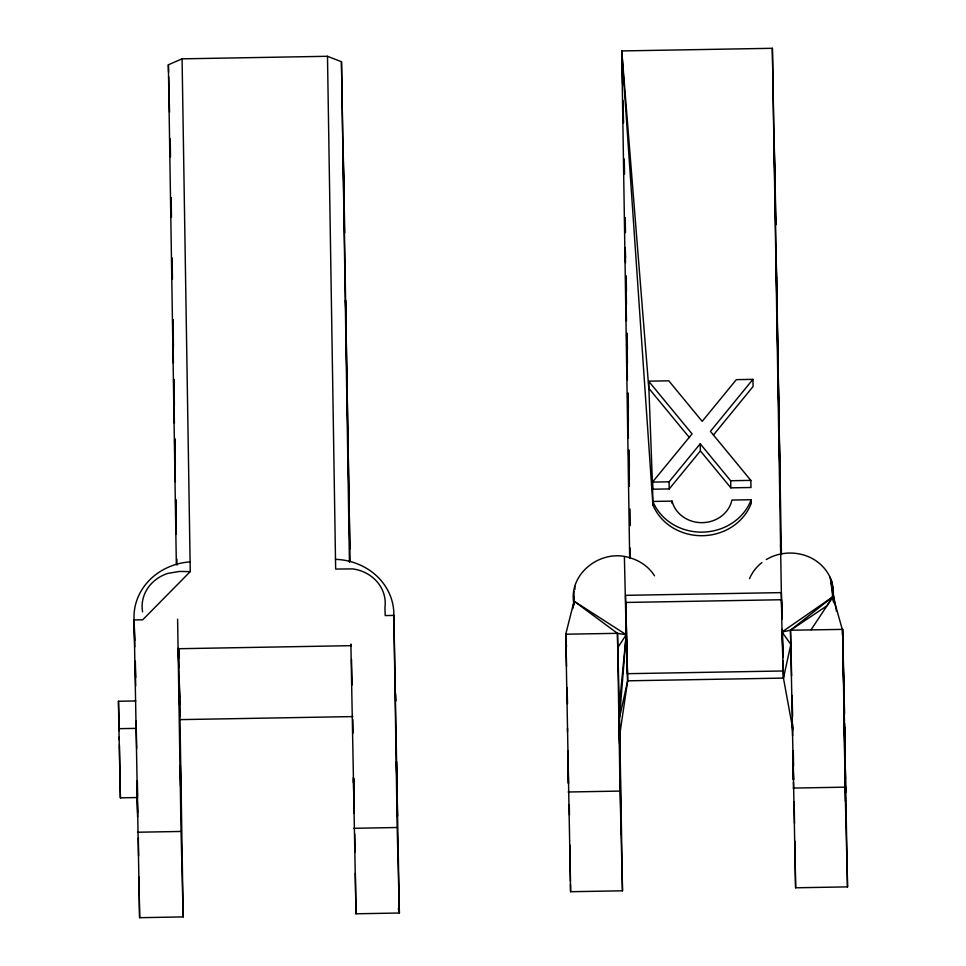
<?xml version="1.0" encoding="UTF-8"?>
<svg xmlns="http://www.w3.org/2000/svg" width="966" height="966" viewBox="0 0 966 966"><rect width="100%" height="100%" fill="white"/><g stroke="black" fill="none" stroke-linecap="round" stroke-linejoin="round"><path stroke-width="1.45" d="M792.675 728.461L783.45 678.096L782.001 632.005L790.49 630.218L827.029 605.742L832.451 597.073L832.511 590.274M567.513 728.159L567.513 731.612M654.525 575.821A43.289 39.449 -1.4 0 0 629.675 557.744L621.754 50.932L772.365 48.3L781.434 554.424M573.876 603.714C568.044 573.273 601.552 548.471 629.675 557.744M834.552 603.967C831.992 595.189 834.612 585.589 830.035 577.221C826.413 569.397 820.17 562.961 812.672 558.746C798.459 550.874 780.202 551.188 766.279 559.568M624.386 556.609L626.21 634.698L619.544 717.557L622.49 890.809L570.592 891.715L565.75 634.203L574.07 601.202L573.647 596.264M781.977 619.037L781.349 592.617L625.557 595.334L627.646 680.813L619.544 717.557L619.303 706.037L626.21 634.698L574.07 601.202L572.826 608.58M619.991 733.049L627.646 680.813L626.21 634.698L617.467 633.334L565.75 634.203L566.559 666.443M566.1 648.452L566.595 645.505M627.646 680.813L783.45 678.096L790.852 644.467L782.001 632.005L772.365 48.3M619.303 706.037L617.817 647.582L626.21 634.698M811.029 629.832L833.054 596.65L842.243 629.24L842.388 634.94M752.912 379.36L710.421 431.355L750.823 480.38L750.993 487.504L730.839 487.854L700.398 450.917L700.217 443.792L669.052 481.805L669.233 488.929L652.654 489.219L648.621 381.172L668.786 380.821L702.185 421.357L736.333 379.65L752.912 379.36L753.094 386.485L713.439 435.014M622.575 83.921L621.754 50.932L652.919 505.001L652.835 501.439L672.058 501.1A30.622 27.905 -1.4 0 0 702.354 522.666A30.622 27.905 -1.4 0 0 731.938 500.062L751.174 499.724L751.258 503.286A52.236 47.612 -1.4 0 1 702.596 535.695A52.236 47.612 -1.4 0 1 652.919 504.989L652.485 482.094L692.067 433.891L648.621 381.172M669.233 488.929L700.398 450.917M350.09 561.125L341.469 61.752L327.486 56.294L182.079 58.841L190.254 571.606L142.739 619.786L134.081 619.943L139.623 917.7L183.178 916.915L179.978 719.622A234.303 0.737 89 0 0 179.012 675.995L178.324 648.114M832.451 597.073L790.49 630.218L795.622 887.79L847.532 886.885L842.702 629.385L790.49 630.218L791.625 675.958M782.001 632.005L833.054 596.65M176.331 563.975L168.374 64.77L182.079 58.841M137.51 832.233L181.053 831.448L183.178 916.915M353.882 828.309L397.183 827.5L399.369 913.015L356.007 913.788L350.912 645.674A234.303 0.737 89 0 1 350.936 644.322A234.303 0.737 89 0 1 351.081 645.771M652.485 482.094L669.052 481.805M700.217 443.792L730.658 480.73L750.823 480.38M190.254 571.606L179.314 571.449L167.722 573.43A38.242 34.848 -1.4 0 0 149.138 586.277A38.254 34.861 -1.4 0 0 142.57 611.889M625.702 602.458L781.494 599.741A437.163 1.377 89 0 1 781.965 616.405M178.082 648.729L350.912 645.674M627.477 673.688L783.269 670.972A437.163 1.377 89 0 0 783.088 662.688M137.691 797.53L120.388 797.844L118.915 728.678L118.468 701.244L135.783 700.942M179.978 719.622L352.807 716.579M118.915 728.678L136.23 728.364L136.689 748.421M568.153 791.999L620.063 791.082L622.49 890.809M793.183 788.075L845.093 787.157L847.532 886.885M833.199 593.909L832.487 593.402L830.965 582.075L831.798 581.906L831.883 586.942M617.817 647.582L617.467 633.334L574.07 601.202L574.154 604.161M689.41 437.574L648.802 388.296L621.754 50.932M398.318 908.62L399.369 913.015L393.862 615.427A60.834 55.436 -1.4 0 0 335.504 559.35M830.035 577.221L836.52 611.406M781.277 553.856L780.588 545.283L780.818 554.279M190.097 561.886A60.363 55.014 -1.4 0 0 134.081 619.943L134.769 640.494M395.625 693.769L395.988 700.893M178.71 652.823L178.939 657.303L178.77 650.19M625.702 602.651L625.811 606.008A437.163 1.377 89 0 1 627.284 665.489L627.465 673.495M842.859 652.436L844.586 713.633M844.695 742.866L844.417 723.317L845.214 762.5M618.759 712.196L619.617 744.013M567.09 687.442L567.513 703.936M179.193 683.179L179.93 716.651M178.65 661.444L178.819 667.965M135.312 661.239L135.735 677.54M832.897 586.76L833.006 591.252M833.163 597.254L833.272 601.758M792.096 695.448L792.615 716.446M782.231 629.421L782.931 657.617M783.015 660.587L783.45 678.096M730.658 480.73L730.839 487.854M672.058 501.1L672.119 503.479M622.985 100.416L623.553 122.911M625.497 258.103L625.231 247.682L625.485 262.692M625.944 275.974L626.451 304.459M629.361 486.164L628.576 450.325M629.989 547.915L630.243 558.408M574.842 586.422L574.927 589.429M573.913 591.313L574.251 604.813M344.005 185.4L342.87 139.816L344.777 232.734M346.335 332.896L345.526 300.136L349.861 549.05M168.374 64.77L168.555 72.184M168.664 76.628L169.545 112.189M172.829 319.541L173.228 335.926M176.307 534.198L175.619 499.784M134.081 619.943L134.745 646.93M135.119 661.927L135.711 685.92M118.468 701.244L119.301 730.743M845.516 786.602L845.685 792.7L845.347 769.697M178.541 649.321L178.758 658.86M119.253 736.961L119.313 739.859M833.32 591.699L833.513 600.647M793.472 782.279L793.581 787.519M353.991 813.13L353.532 779.683M137.365 781.168L137.667 796.044M137.607 816.934L137.22 796.998M119.422 745.003L120.388 797.844M792.615 730.731L792.458 724.222L792.615 735.79M793.05 751.343L793.569 779.973M793.11 764.855L793.412 779.574L793.014 752.9M179.302 685.051L179.555 697.549M137.1 780.576L137.281 790.212M844.972 752.007L845.371 778.681L844.815 749.99M844.719 738.036L844.839 744.81M793.303 750.98L793.557 766.014M794.173 802.094L794.523 823.153M794.825 841.193L795.622 887.79M792.857 750.884L792.989 758.081M567.984 750.606L568.431 783.535L567.863 755.34M396.978 785.648L397.098 792.591M353.665 786.409L354.039 809.919M180.835 789.451L181.294 820.037L180.316 765.217L180.594 785.889M624.253 158.943L624.507 173.977M625.231 217.555L625.473 232.589M626.197 276.167L626.439 291.189M627.139 333.27L627.417 349.801M628.129 393.379L628.383 408.413M629.071 450.494L629.349 467.025M630.037 509.034L630.315 525.54M626.946 334.478L627.417 362.999M627.912 393.017L628.383 421.538M628.854 450.059L629.349 480.078M625.702 276.204L626.451 321.231M626.644 333.234L627.417 379.771M627.634 393.283L628.383 438.31M620.269 780.154L621.138 833.972M617.467 633.334L620.063 791.082M397.183 797.65L397.449 816.234L396.458 761.413L396.591 772.715M397.183 827.5L393.862 615.427L385.205 615.571L384.927 607.662A38.266 34.873 -1.4 0 0 352.783 568.902L335.649 569.071L327.486 56.294M352.856 719.585L353.073 733.134M353.81 778.294L354.051 793.352M354.715 833.996L355.005 852.06M355.343 873.143L356.007 913.788M353.327 777.485L353.423 782.846M341.469 61.752L349.45 562.454M179.374 683.88L179.712 704.757M170.221 138.85L170.499 156.927M171.151 197.595L171.453 217.181M172.105 257.85L172.443 278.933M173.083 319.601L173.409 346.432M173.94 379.457L174.363 404.971M174.979 438.6L175.329 465.008M175.897 499.531L176.283 523.548M176.887 559.097L176.983 565.122M177.599 619.206L181.053 831.448M172.685 319.674L173.397 363.204M173.663 379.71L174.375 423.241M174.641 439.747L175.329 481.78M138.331 837.908L138.621 855.973M138.971 877.043L139.623 917.7M136.109 721.155L136.23 728.364M136.955 781.301L137.643 812.454M843.064 643.634L845.443 801.406M842.702 629.385L845.093 787.157M569.312 804.557L569.457 815.075M569.904 845.129L570.435 881.197M570.471 884.204L570.592 891.715M749.544 578.658A43.289 39.449 -1.4 0 1 761.933 562.562M782.315 629.892A437.163 1.377 89 0 1 782.907 654.815M751.174 499.724A52.236 47.612 -1.4 0 1 702.499 532.133A52.236 47.612 -1.4 0 1 652.835 501.426M351.503 659.404A234.303 0.737 89 0 1 352.119 685.027M178.251 648.814A234.303 0.737 89 0 1 178.638 661.203M619.435 727.289L620.353 782.677L619.435 727.289M844.731 729.04L843.68 723.208L844.731 729.04M775.046 177.647L773.875 130.639L775.831 224.981L775.046 177.647M776.652 277.81L775.843 245.05L780.226 493.964L776.652 277.81"/></g></svg>
